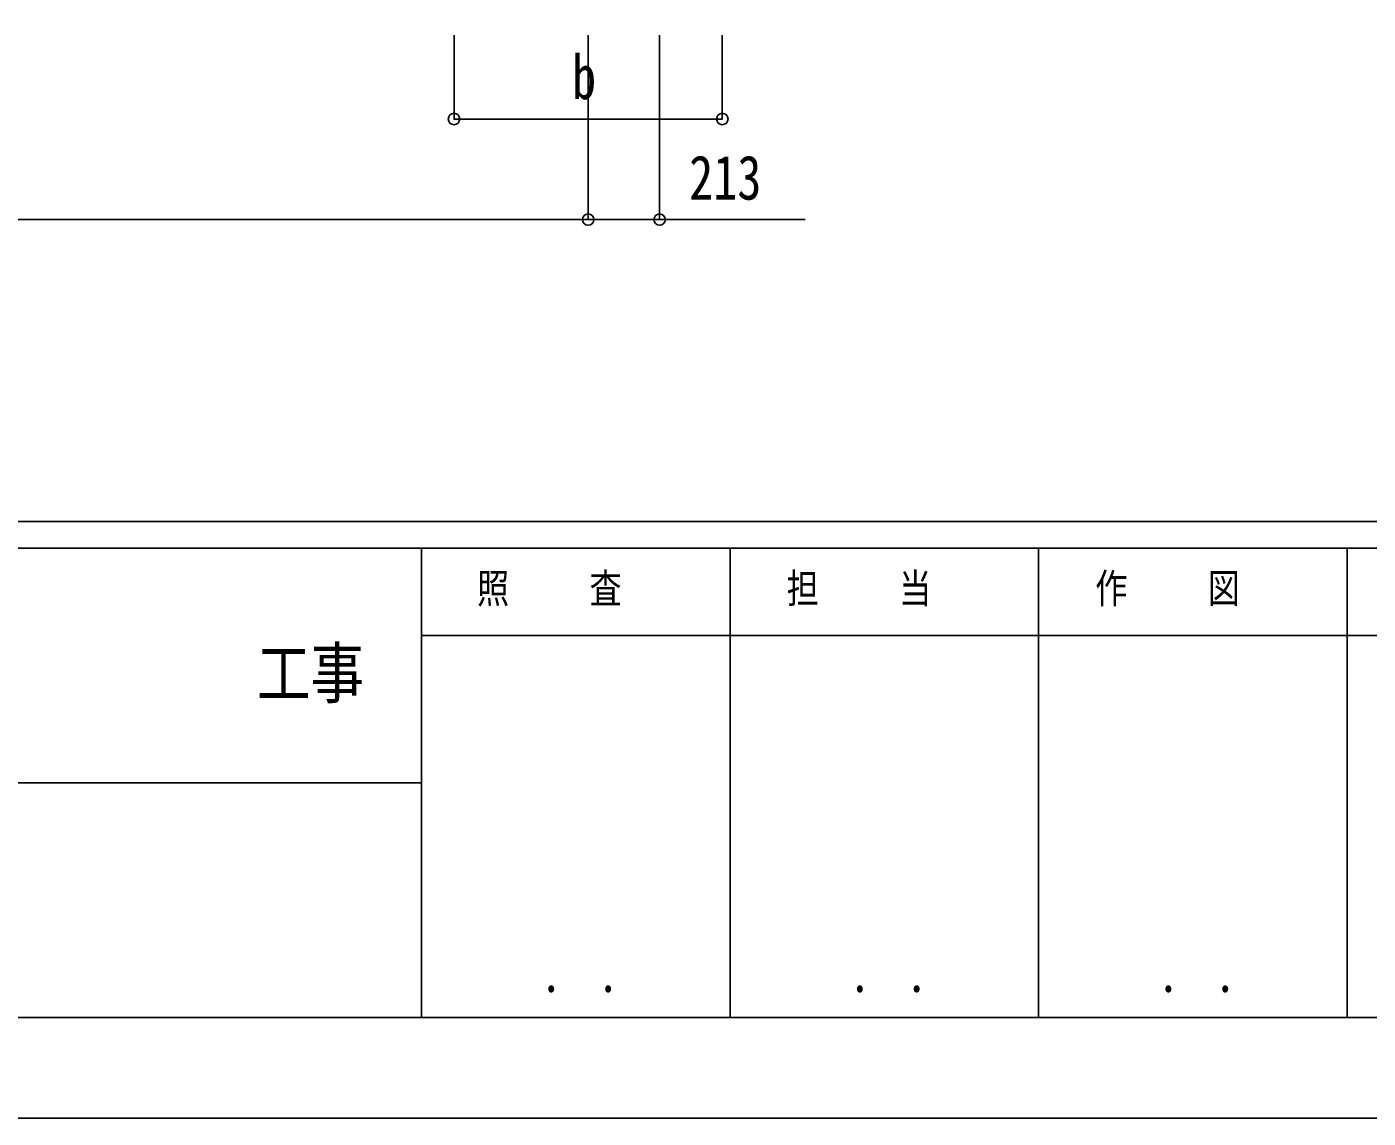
# Model space of a CAD drawing. Units: millimetres, scale not verified. Extents: x -16820 to 16820, y -11880 to 11880.
# Drawn here: x 4003 to 8003, y -11880 to -8625 of the extents above; entities that cross this region are included whole.
import ezdxf
from ezdxf.enums import TextEntityAlignment as Align

# ---------------------------------------------------------------- set-up
doc = ezdxf.new("R2010")
doc.units = ezdxf.units.MM
doc.header["$LTSCALE"] = 60
doc.layers.add('0-5_YKK_D', color=6, linetype='Continuous')
doc.layers.add('0-6_YKK_ZWAK', color=7, linetype='Continuous')
doc.styles.add('ＭＳ ゴシック', font='')
doc.styles.get('ＭＳ ゴシック').set_extended_font_data('MS Gothic')

msp = doc.modelspace()

# ---------------------------------------------------------------- linework, layer by layer
at = {"layer": '0-5_YKK_D'}
for p, q in [((5277.12, -8650), (5277.12, -8901)), ((5677.12, -8650), (5677.12, -9201)), ((5677.12, -8650), (5677.12, -9201)), ((5890.22, -8650), (5890.22, -9201)), ((6077.12, -8650), (6077.12, -8901)), ((5277.12, -8900), (6077.12, -8900)), ((1935.17, -9200), (5677.12, -9200))]:
    msp.add_line(p, q, dxfattribs=at)
msp.add_lwpolyline([(5677.12, -9200), (5890.22, -9200), (6324.62, -9200)], dxfattribs=at)
for centre in [(5277.12, -8900), (6077.12, -8900), (5677.12, -9200), (5677.12, -9200), (5890.22, -9200)]:
    msp.add_circle(centre, 17, dxfattribs=at)
at = {"layer": '0-6_YKK_ZWAK'}
for p, q in [((15580.08, -10100), (-15619.92, -10100)), ((5180.08, -10180), (-19.92, -10180)), ((6100.08, -10180), (6100.08, -11580)), ((7020.08, -10180), (7020.08, -11580)), ((7940.08, -10180), (7940.08, -11580)), ((8740.08, -10180), (7940.08, -10180)), ((7940.08, -10440), (5180.08, -10440)), ((7940.08, -10440), (8740.08, -10440)), ((-19.92, -10880), (5180.08, -10880)), ((-19.92, -11580), (5180.08, -11580)), ((5180.08, -11580), (7940.08, -11580)), ((7940.08, -11580), (8740.08, -11580))]:
    msp.add_line(p, q, dxfattribs=at)
msp.add_lwpolyline([(-16820, -11880), (16820, -11880), (16820, 11880), (-16820, 11880)], close=True, dxfattribs=at)
msp.add_lwpolyline([(7940.08, -10180), (5180.08, -10180), (5180.08, -11580)], dxfattribs=at)

# ---------------------------------------------------------------- texts
at = {"layer": '0-5_YKK_D', "style": 'ＭＳ ゴシック', "width": 0.8}
for s, p in [('b', (5629.12, -8880)), ('213', (5978.22, -9180))]:
    msp.add_text(s, height=132, dxfattribs=at).set_placement(p, align=Align.BOTTOM_LEFT)
at = {"layer": '0-6_YKK_ZWAK', "style": 'ＭＳ ゴシック', "width": 0.8}
for s, height, p in [('照     査', 87.98, (5345.68, -10370)), ('担     当', 87.98, (6268.88, -10370)), ('作     図', 87.98, (7188.88, -10370)), ('工事', 146.6, (4689.33, -10669.86)), ('． ．', 103.7, (5540, -11537.41)), ('． ．', 103.7, (6460, -11537.41)), ('． ．', 103.7, (7380, -11537.41))]:
    msp.add_text(s, height=height, dxfattribs=at).set_placement(p, align=Align.BOTTOM_LEFT)

doc.saveas('drawing.dxf')
